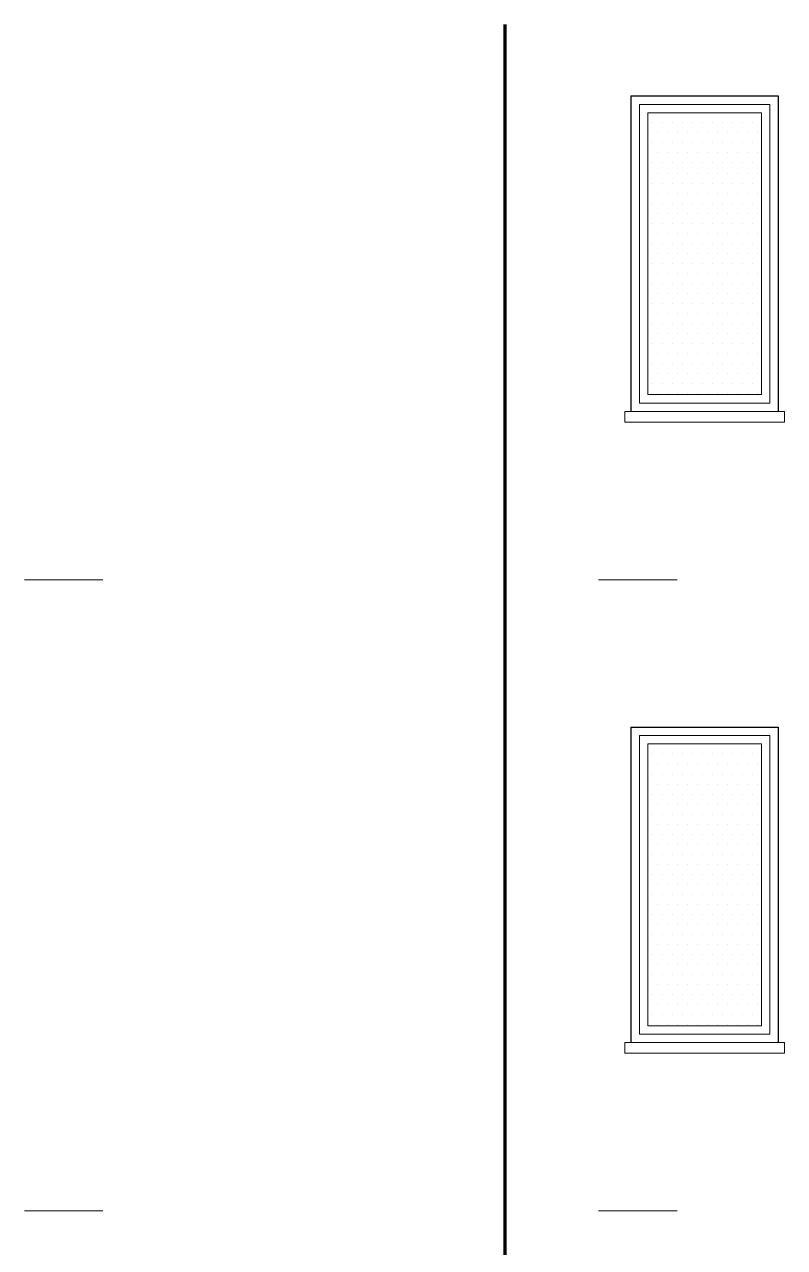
# Model space of a CAD drawing. Header units: millimetres. Extents: x 2016.56 to 2021.8, y 13721.83 to 13722.48.
# Drawn here: x 2020.5119 to 2020.5842, y 13722.2815 to 13722.3977 of the extents above; entities that cross this region are included whole.
import ezdxf

# ---------------------------------------------------------------- set-up
doc = ezdxf.new("R2010")
doc.units = ezdxf.units.MM
doc.linetypes.add('ACAD_ISO07W100', pattern=[3, 0, -3])
doc.layers.get('0').update_dxf_attribs({"lineweight": 20})
for name, color, linetype, lineweight in [('0.3', 150, 'Continuous', 30), ('1.00', 232, 'Continuous', 100), ('DUVAR', 4, 'Continuous', 40), ('PENCERE', 3, 'Continuous', 13)]:
    doc.layers.add(name, color=color, linetype=linetype, lineweight=lineweight)

msp = doc.modelspace()

# ---------------------------------------------------------------- linework, layer by layer
for p, q in [((2020.5704, 13722.39014), (2020.5704, 13722.36174)), ((2020.5704, 13722.39014), (2020.5828, 13722.39014)), ((2020.5712, 13722.36254), (2020.5712, 13722.38934)), ((2020.582, 13722.38934), (2020.5712, 13722.38934)), ((2020.582, 13722.36254), (2020.582, 13722.38934)), ((2020.5828, 13722.39014), (2020.5828, 13722.36174)), ((2020.5828, 13722.36174), (2020.5704, 13722.36174)), ((2020.582, 13722.36254), (2020.5712, 13722.36254)), ((2020.569, 13722.35994), (2020.569, 13722.36094)), ((2020.5842, 13722.36094), (2020.569, 13722.36094)), ((2020.5842, 13722.35994), (2020.5842, 13722.36094)), ((2020.5842, 13722.35994), (2020.569, 13722.35994)), ((2020.5704, 13722.33014), (2020.5828, 13722.33014)), ((2020.5704, 13722.33014), (2020.5704, 13722.30174)), ((2020.5828, 13722.33014), (2020.5828, 13722.30174)), ((2020.582, 13722.32934), (2020.5712, 13722.32934)), ((2020.5712, 13722.30254), (2020.5712, 13722.32934)), ((2020.582, 13722.30254), (2020.582, 13722.32934)), ((2020.582, 13722.30254), (2020.5712, 13722.30254)), ((2020.5828, 13722.30174), (2020.5704, 13722.30174)), ((2020.5842, 13722.30094), (2020.569, 13722.30094)), ((2020.569, 13722.29994), (2020.569, 13722.30094)), ((2020.5842, 13722.29994), (2020.569, 13722.29994)), ((2020.5842, 13722.29994), (2020.5842, 13722.30094))]:
    msp.add_line(p, q)
at = {"layer": '0.3'}
for p, q in [((2020.5696, 13722.39094), (2020.5696, 13722.36094)), ((2020.5696, 13722.39094), (2020.5836, 13722.39094)), ((2020.5836, 13722.39094), (2020.5836, 13722.36094)), ((2020.5696, 13722.33094), (2020.5836, 13722.33094)), ((2020.5696, 13722.33094), (2020.5696, 13722.30094)), ((2020.5836, 13722.33094), (2020.5836, 13722.30094))]:
    msp.add_line(p, q, dxfattribs=at)
at = {"layer": '1.00'}
msp.add_line((2020.5576, 13722.39774), (2020.5576, 13721.97854), dxfattribs=at)
at = {"layer": 'DUVAR'}
for p, q in [((2020.57211, 13722.38933), (2020.57211, 13722.38933)), ((2020.57307, 13722.38933), (2020.57307, 13722.38933)), ((2020.57402, 13722.38933), (2020.57402, 13722.38933)), ((2020.57497, 13722.38933), (2020.57497, 13722.38933)), ((2020.57592, 13722.38933), (2020.57592, 13722.38933)), ((2020.57688, 13722.38933), (2020.57688, 13722.38933)), ((2020.57783, 13722.38933), (2020.57783, 13722.38933)), ((2020.57878, 13722.38933), (2020.57878, 13722.38933)), ((2020.57973, 13722.38933), (2020.57973, 13722.38933)), ((2020.58069, 13722.38933), (2020.58069, 13722.38933)), ((2020.58164, 13722.38933), (2020.58164, 13722.38933)), ((2020.57164, 13722.38838), (2020.57164, 13722.38838)), ((2020.57259, 13722.38838), (2020.57259, 13722.38838)), ((2020.57354, 13722.38838), (2020.57354, 13722.38838)), ((2020.57449, 13722.38838), (2020.57449, 13722.38838)), ((2020.57545, 13722.38838), (2020.57545, 13722.38838)), ((2020.5764, 13722.38838), (2020.5764, 13722.38838)), ((2020.57735, 13722.38838), (2020.57735, 13722.38838)), ((2020.5783, 13722.38838), (2020.5783, 13722.38838)), ((2020.57926, 13722.38838), (2020.57926, 13722.38838)), ((2020.58021, 13722.38838), (2020.58021, 13722.38838)), ((2020.58116, 13722.38838), (2020.58116, 13722.38838)), ((2020.57211, 13722.38742), (2020.57211, 13722.38742)), ((2020.57307, 13722.38742), (2020.57307, 13722.38742)), ((2020.57402, 13722.38742), (2020.57402, 13722.38742)), ((2020.57497, 13722.38742), (2020.57497, 13722.38742)), ((2020.57592, 13722.38742), (2020.57592, 13722.38742)), ((2020.57688, 13722.38742), (2020.57688, 13722.38742)), ((2020.57783, 13722.38742), (2020.57783, 13722.38742)), ((2020.57878, 13722.38742), (2020.57878, 13722.38742)), ((2020.57973, 13722.38742), (2020.57973, 13722.38742)), ((2020.58069, 13722.38742), (2020.58069, 13722.38742)), ((2020.58164, 13722.38742), (2020.58164, 13722.38742)), ((2020.57164, 13722.38647), (2020.57164, 13722.38647)), ((2020.57259, 13722.38647), (2020.57259, 13722.38647)), ((2020.57354, 13722.38647), (2020.57354, 13722.38647)), ((2020.57449, 13722.38647), (2020.57449, 13722.38647)), ((2020.57545, 13722.38647), (2020.57545, 13722.38647)), ((2020.5764, 13722.38647), (2020.5764, 13722.38647)), ((2020.57735, 13722.38647), (2020.57735, 13722.38647)), ((2020.5783, 13722.38647), (2020.5783, 13722.38647)), ((2020.57926, 13722.38647), (2020.57926, 13722.38647)), ((2020.58021, 13722.38647), (2020.58021, 13722.38647)), ((2020.58116, 13722.38647), (2020.58116, 13722.38647)), ((2020.57211, 13722.38552), (2020.57211, 13722.38552)), ((2020.57307, 13722.38552), (2020.57307, 13722.38552)), ((2020.57402, 13722.38552), (2020.57402, 13722.38552)), ((2020.57497, 13722.38552), (2020.57497, 13722.38552)), ((2020.57592, 13722.38552), (2020.57592, 13722.38552)), ((2020.57688, 13722.38552), (2020.57688, 13722.38552)), ((2020.57783, 13722.38552), (2020.57783, 13722.38552)), ((2020.57878, 13722.38552), (2020.57878, 13722.38552)), ((2020.57973, 13722.38552), (2020.57973, 13722.38552)), ((2020.58069, 13722.38552), (2020.58069, 13722.38552)), ((2020.58164, 13722.38552), (2020.58164, 13722.38552)), ((2020.57164, 13722.38457), (2020.57164, 13722.38457)), ((2020.57211, 13722.38361), (2020.57211, 13722.38361)), ((2020.57259, 13722.38457), (2020.57259, 13722.38457)), ((2020.57307, 13722.38361), (2020.57307, 13722.38361)), ((2020.57354, 13722.38457), (2020.57354, 13722.38457)), ((2020.57402, 13722.38361), (2020.57402, 13722.38361)), ((2020.57449, 13722.38457), (2020.57449, 13722.38457)), ((2020.57497, 13722.38361), (2020.57497, 13722.38361)), ((2020.57545, 13722.38457), (2020.57545, 13722.38457)), ((2020.57592, 13722.38361), (2020.57592, 13722.38361)), ((2020.5764, 13722.38457), (2020.5764, 13722.38457)), ((2020.57688, 13722.38361), (2020.57688, 13722.38361)), ((2020.57735, 13722.38457), (2020.57735, 13722.38457)), ((2020.57783, 13722.38361), (2020.57783, 13722.38361)), ((2020.5783, 13722.38457), (2020.5783, 13722.38457)), ((2020.57878, 13722.38361), (2020.57878, 13722.38361)), ((2020.57926, 13722.38457), (2020.57926, 13722.38457)), ((2020.57973, 13722.38361), (2020.57973, 13722.38361)), ((2020.58021, 13722.38457), (2020.58021, 13722.38457)), ((2020.58069, 13722.38361), (2020.58069, 13722.38361)), ((2020.58116, 13722.38457), (2020.58116, 13722.38457)), ((2020.58164, 13722.38361), (2020.58164, 13722.38361)), ((2020.57164, 13722.38266), (2020.57164, 13722.38266)), ((2020.57259, 13722.38266), (2020.57259, 13722.38266)), ((2020.57354, 13722.38266), (2020.57354, 13722.38266)), ((2020.57449, 13722.38266), (2020.57449, 13722.38266)), ((2020.57545, 13722.38266), (2020.57545, 13722.38266)), ((2020.5764, 13722.38266), (2020.5764, 13722.38266)), ((2020.57735, 13722.38266), (2020.57735, 13722.38266)), ((2020.5783, 13722.38266), (2020.5783, 13722.38266)), ((2020.57926, 13722.38266), (2020.57926, 13722.38266)), ((2020.58021, 13722.38266), (2020.58021, 13722.38266)), ((2020.58116, 13722.38266), (2020.58116, 13722.38266)), ((2020.57211, 13722.38171), (2020.57211, 13722.38171)), ((2020.57307, 13722.38171), (2020.57307, 13722.38171)), ((2020.57402, 13722.38171), (2020.57402, 13722.38171)), ((2020.57497, 13722.38171), (2020.57497, 13722.38171)), ((2020.57592, 13722.38171), (2020.57592, 13722.38171)), ((2020.57688, 13722.38171), (2020.57688, 13722.38171)), ((2020.57783, 13722.38171), (2020.57783, 13722.38171)), ((2020.57878, 13722.38171), (2020.57878, 13722.38171)), ((2020.57973, 13722.38171), (2020.57973, 13722.38171)), ((2020.58069, 13722.38171), (2020.58069, 13722.38171)), ((2020.58164, 13722.38171), (2020.58164, 13722.38171)), ((2020.57164, 13722.38076), (2020.57164, 13722.38076)), ((2020.57259, 13722.38076), (2020.57259, 13722.38076)), ((2020.57354, 13722.38076), (2020.57354, 13722.38076)), ((2020.57449, 13722.38076), (2020.57449, 13722.38076)), ((2020.57545, 13722.38076), (2020.57545, 13722.38076)), ((2020.5764, 13722.38076), (2020.5764, 13722.38076)), ((2020.57735, 13722.38076), (2020.57735, 13722.38076)), ((2020.5783, 13722.38076), (2020.5783, 13722.38076)), ((2020.57926, 13722.38076), (2020.57926, 13722.38076)), ((2020.58021, 13722.38076), (2020.58021, 13722.38076)), ((2020.58116, 13722.38076), (2020.58116, 13722.38076)), ((2020.57211, 13722.3798), (2020.57211, 13722.3798)), ((2020.57307, 13722.3798), (2020.57307, 13722.3798)), ((2020.57402, 13722.3798), (2020.57402, 13722.3798)), ((2020.57497, 13722.3798), (2020.57497, 13722.3798)), ((2020.57592, 13722.3798), (2020.57592, 13722.3798)), ((2020.57688, 13722.3798), (2020.57688, 13722.3798)), ((2020.57783, 13722.3798), (2020.57783, 13722.3798)), ((2020.57878, 13722.3798), (2020.57878, 13722.3798)), ((2020.57973, 13722.3798), (2020.57973, 13722.3798)), ((2020.58069, 13722.3798), (2020.58069, 13722.3798)), ((2020.58164, 13722.3798), (2020.58164, 13722.3798)), ((2020.57164, 13722.37885), (2020.57164, 13722.37885)), ((2020.57211, 13722.3779), (2020.57211, 13722.3779)), ((2020.57259, 13722.37885), (2020.57259, 13722.37885)), ((2020.57307, 13722.3779), (2020.57307, 13722.3779)), ((2020.57354, 13722.37885), (2020.57354, 13722.37885)), ((2020.57402, 13722.3779), (2020.57402, 13722.3779)), ((2020.57449, 13722.37885), (2020.57449, 13722.37885)), ((2020.57497, 13722.3779), (2020.57497, 13722.3779)), ((2020.57545, 13722.37885), (2020.57545, 13722.37885)), ((2020.57592, 13722.3779), (2020.57592, 13722.3779)), ((2020.5764, 13722.37885), (2020.5764, 13722.37885)), ((2020.57688, 13722.3779), (2020.57688, 13722.3779)), ((2020.57735, 13722.37885), (2020.57735, 13722.37885)), ((2020.57783, 13722.3779), (2020.57783, 13722.3779)), ((2020.5783, 13722.37885), (2020.5783, 13722.37885)), ((2020.57878, 13722.3779), (2020.57878, 13722.3779)), ((2020.57926, 13722.37885), (2020.57926, 13722.37885)), ((2020.57973, 13722.3779), (2020.57973, 13722.3779)), ((2020.58021, 13722.37885), (2020.58021, 13722.37885)), ((2020.58069, 13722.3779), (2020.58069, 13722.3779)), ((2020.58116, 13722.37885), (2020.58116, 13722.37885)), ((2020.58164, 13722.3779), (2020.58164, 13722.3779)), ((2020.57164, 13722.37695), (2020.57164, 13722.37695)), ((2020.57259, 13722.37695), (2020.57259, 13722.37695)), ((2020.57354, 13722.37695), (2020.57354, 13722.37695)), ((2020.57449, 13722.37695), (2020.57449, 13722.37695)), ((2020.57545, 13722.37695), (2020.57545, 13722.37695)), ((2020.5764, 13722.37695), (2020.5764, 13722.37695)), ((2020.57735, 13722.37695), (2020.57735, 13722.37695)), ((2020.5783, 13722.37695), (2020.5783, 13722.37695)), ((2020.57926, 13722.37695), (2020.57926, 13722.37695)), ((2020.58021, 13722.37695), (2020.58021, 13722.37695)), ((2020.58116, 13722.37695), (2020.58116, 13722.37695)), ((2020.57211, 13722.37599), (2020.57211, 13722.37599)), ((2020.57307, 13722.37599), (2020.57307, 13722.37599)), ((2020.57402, 13722.37599), (2020.57402, 13722.37599)), ((2020.57497, 13722.37599), (2020.57497, 13722.37599)), ((2020.57592, 13722.37599), (2020.57592, 13722.37599)), ((2020.57688, 13722.37599), (2020.57688, 13722.37599)), ((2020.57783, 13722.37599), (2020.57783, 13722.37599)), ((2020.57878, 13722.37599), (2020.57878, 13722.37599)), ((2020.57973, 13722.37599), (2020.57973, 13722.37599)), ((2020.58069, 13722.37599), (2020.58069, 13722.37599)), ((2020.58164, 13722.37599), (2020.58164, 13722.37599)), ((2020.57164, 13722.37504), (2020.57164, 13722.37504)), ((2020.57259, 13722.37504), (2020.57259, 13722.37504)), ((2020.57354, 13722.37504), (2020.57354, 13722.37504)), ((2020.57449, 13722.37504), (2020.57449, 13722.37504)), ((2020.57545, 13722.37504), (2020.57545, 13722.37504)), ((2020.5764, 13722.37504), (2020.5764, 13722.37504)), ((2020.57735, 13722.37504), (2020.57735, 13722.37504)), ((2020.5783, 13722.37504), (2020.5783, 13722.37504)), ((2020.57926, 13722.37504), (2020.57926, 13722.37504)), ((2020.58021, 13722.37504), (2020.58021, 13722.37504)), ((2020.58116, 13722.37504), (2020.58116, 13722.37504)), ((2020.57164, 13722.37314), (2020.57164, 13722.37314)), ((2020.57211, 13722.37409), (2020.57211, 13722.37409)), ((2020.57259, 13722.37314), (2020.57259, 13722.37314)), ((2020.57307, 13722.37409), (2020.57307, 13722.37409)), ((2020.57354, 13722.37314), (2020.57354, 13722.37314)), ((2020.57402, 13722.37409), (2020.57402, 13722.37409)), ((2020.57449, 13722.37314), (2020.57449, 13722.37314)), ((2020.57497, 13722.37409), (2020.57497, 13722.37409)), ((2020.57545, 13722.37314), (2020.57545, 13722.37314)), ((2020.57592, 13722.37409), (2020.57592, 13722.37409)), ((2020.5764, 13722.37314), (2020.5764, 13722.37314)), ((2020.57688, 13722.37409), (2020.57688, 13722.37409)), ((2020.57735, 13722.37314), (2020.57735, 13722.37314)), ((2020.57783, 13722.37409), (2020.57783, 13722.37409)), ((2020.5783, 13722.37314), (2020.5783, 13722.37314)), ((2020.57878, 13722.37409), (2020.57878, 13722.37409)), ((2020.57926, 13722.37314), (2020.57926, 13722.37314)), ((2020.57973, 13722.37409), (2020.57973, 13722.37409)), ((2020.58021, 13722.37314), (2020.58021, 13722.37314)), ((2020.58069, 13722.37409), (2020.58069, 13722.37409)), ((2020.58116, 13722.37314), (2020.58116, 13722.37314)), ((2020.58164, 13722.37409), (2020.58164, 13722.37409)), ((2020.57211, 13722.37218), (2020.57211, 13722.37218)), ((2020.57307, 13722.37218), (2020.57307, 13722.37218)), ((2020.57402, 13722.37218), (2020.57402, 13722.37218)), ((2020.57497, 13722.37218), (2020.57497, 13722.37218)), ((2020.57592, 13722.37218), (2020.57592, 13722.37218)), ((2020.57688, 13722.37218), (2020.57688, 13722.37218)), ((2020.57783, 13722.37218), (2020.57783, 13722.37218)), ((2020.57878, 13722.37218), (2020.57878, 13722.37218)), ((2020.57973, 13722.37218), (2020.57973, 13722.37218)), ((2020.58069, 13722.37218), (2020.58069, 13722.37218)), ((2020.58164, 13722.37218), (2020.58164, 13722.37218)), ((2020.57164, 13722.37123), (2020.57164, 13722.37123)), ((2020.57259, 13722.37123), (2020.57259, 13722.37123)), ((2020.57354, 13722.37123), (2020.57354, 13722.37123)), ((2020.57449, 13722.37123), (2020.57449, 13722.37123)), ((2020.57545, 13722.37123), (2020.57545, 13722.37123)), ((2020.5764, 13722.37123), (2020.5764, 13722.37123)), ((2020.57735, 13722.37123), (2020.57735, 13722.37123)), ((2020.5783, 13722.37123), (2020.5783, 13722.37123)), ((2020.57926, 13722.37123), (2020.57926, 13722.37123)), ((2020.58021, 13722.37123), (2020.58021, 13722.37123)), ((2020.58116, 13722.37123), (2020.58116, 13722.37123)), ((2020.57211, 13722.37028), (2020.57211, 13722.37028)), ((2020.57307, 13722.37028), (2020.57307, 13722.37028)), ((2020.57402, 13722.37028), (2020.57402, 13722.37028)), ((2020.57497, 13722.37028), (2020.57497, 13722.37028)), ((2020.57592, 13722.37028), (2020.57592, 13722.37028)), ((2020.57688, 13722.37028), (2020.57688, 13722.37028)), ((2020.57783, 13722.37028), (2020.57783, 13722.37028)), ((2020.57878, 13722.37028), (2020.57878, 13722.37028)), ((2020.57973, 13722.37028), (2020.57973, 13722.37028)), ((2020.58069, 13722.37028), (2020.58069, 13722.37028)), ((2020.58164, 13722.37028), (2020.58164, 13722.37028)), ((2020.57164, 13722.36933), (2020.57164, 13722.36933)), ((2020.57259, 13722.36933), (2020.57259, 13722.36933)), ((2020.57354, 13722.36933), (2020.57354, 13722.36933)), ((2020.57449, 13722.36933), (2020.57449, 13722.36933)), ((2020.57545, 13722.36933), (2020.57545, 13722.36933)), ((2020.5764, 13722.36933), (2020.5764, 13722.36933)), ((2020.57735, 13722.36933), (2020.57735, 13722.36933)), ((2020.5783, 13722.36933), (2020.5783, 13722.36933)), ((2020.57926, 13722.36933), (2020.57926, 13722.36933)), ((2020.58021, 13722.36933), (2020.58021, 13722.36933)), ((2020.58116, 13722.36933), (2020.58116, 13722.36933)), ((2020.57164, 13722.36742), (2020.57164, 13722.36742)), ((2020.57211, 13722.36837), (2020.57211, 13722.36837)), ((2020.57259, 13722.36742), (2020.57259, 13722.36742)), ((2020.57307, 13722.36837), (2020.57307, 13722.36837)), ((2020.57354, 13722.36742), (2020.57354, 13722.36742)), ((2020.57402, 13722.36837), (2020.57402, 13722.36837)), ((2020.57449, 13722.36742), (2020.57449, 13722.36742)), ((2020.57497, 13722.36837), (2020.57497, 13722.36837)), ((2020.57545, 13722.36742), (2020.57545, 13722.36742)), ((2020.57592, 13722.36837), (2020.57592, 13722.36837)), ((2020.5764, 13722.36742), (2020.5764, 13722.36742)), ((2020.57688, 13722.36837), (2020.57688, 13722.36837)), ((2020.57735, 13722.36742), (2020.57735, 13722.36742)), ((2020.57783, 13722.36837), (2020.57783, 13722.36837)), ((2020.5783, 13722.36742), (2020.5783, 13722.36742)), ((2020.57878, 13722.36837), (2020.57878, 13722.36837)), ((2020.57926, 13722.36742), (2020.57926, 13722.36742)), ((2020.57973, 13722.36837), (2020.57973, 13722.36837)), ((2020.58021, 13722.36742), (2020.58021, 13722.36742)), ((2020.58069, 13722.36837), (2020.58069, 13722.36837)), ((2020.58116, 13722.36742), (2020.58116, 13722.36742)), ((2020.58164, 13722.36837), (2020.58164, 13722.36837)), ((2020.57211, 13722.36647), (2020.57211, 13722.36647)), ((2020.57307, 13722.36647), (2020.57307, 13722.36647)), ((2020.57402, 13722.36647), (2020.57402, 13722.36647)), ((2020.57497, 13722.36647), (2020.57497, 13722.36647)), ((2020.57592, 13722.36647), (2020.57592, 13722.36647)), ((2020.57688, 13722.36647), (2020.57688, 13722.36647)), ((2020.57783, 13722.36647), (2020.57783, 13722.36647)), ((2020.57878, 13722.36647), (2020.57878, 13722.36647)), ((2020.57973, 13722.36647), (2020.57973, 13722.36647)), ((2020.58069, 13722.36647), (2020.58069, 13722.36647)), ((2020.58164, 13722.36647), (2020.58164, 13722.36647)), ((2020.57164, 13722.36552), (2020.57164, 13722.36552)), ((2020.57259, 13722.36552), (2020.57259, 13722.36552)), ((2020.57354, 13722.36552), (2020.57354, 13722.36552)), ((2020.57449, 13722.36552), (2020.57449, 13722.36552)), ((2020.57545, 13722.36552), (2020.57545, 13722.36552)), ((2020.5764, 13722.36552), (2020.5764, 13722.36552)), ((2020.57735, 13722.36552), (2020.57735, 13722.36552)), ((2020.5783, 13722.36552), (2020.5783, 13722.36552)), ((2020.57926, 13722.36552), (2020.57926, 13722.36552)), ((2020.58021, 13722.36552), (2020.58021, 13722.36552)), ((2020.58116, 13722.36552), (2020.58116, 13722.36552)), ((2020.57211, 13722.36456), (2020.57211, 13722.36456)), ((2020.57307, 13722.36456), (2020.57307, 13722.36456)), ((2020.57402, 13722.36456), (2020.57402, 13722.36456)), ((2020.57497, 13722.36456), (2020.57497, 13722.36456)), ((2020.57592, 13722.36456), (2020.57592, 13722.36456)), ((2020.57688, 13722.36456), (2020.57688, 13722.36456)), ((2020.57783, 13722.36456), (2020.57783, 13722.36456)), ((2020.57878, 13722.36456), (2020.57878, 13722.36456)), ((2020.57973, 13722.36456), (2020.57973, 13722.36456)), ((2020.58069, 13722.36456), (2020.58069, 13722.36456)), ((2020.58164, 13722.36456), (2020.58164, 13722.36456)), ((2020.57164, 13722.36361), (2020.57164, 13722.36361)), ((2020.57211, 13722.36266), (2020.57211, 13722.36266)), ((2020.57259, 13722.36361), (2020.57259, 13722.36361)), ((2020.57307, 13722.36266), (2020.57307, 13722.36266)), ((2020.57354, 13722.36361), (2020.57354, 13722.36361)), ((2020.57402, 13722.36266), (2020.57402, 13722.36266)), ((2020.57449, 13722.36361), (2020.57449, 13722.36361)), ((2020.57497, 13722.36266), (2020.57497, 13722.36266)), ((2020.57545, 13722.36361), (2020.57545, 13722.36361)), ((2020.57592, 13722.36266), (2020.57592, 13722.36266)), ((2020.5764, 13722.36361), (2020.5764, 13722.36361)), ((2020.57688, 13722.36266), (2020.57688, 13722.36266)), ((2020.57735, 13722.36361), (2020.57735, 13722.36361)), ((2020.57783, 13722.36266), (2020.57783, 13722.36266)), ((2020.5783, 13722.36361), (2020.5783, 13722.36361)), ((2020.57878, 13722.36266), (2020.57878, 13722.36266)), ((2020.57926, 13722.36361), (2020.57926, 13722.36361)), ((2020.57973, 13722.36266), (2020.57973, 13722.36266)), ((2020.58021, 13722.36361), (2020.58021, 13722.36361)), ((2020.58069, 13722.36266), (2020.58069, 13722.36266)), ((2020.58116, 13722.36361), (2020.58116, 13722.36361)), ((2020.58164, 13722.36266), (2020.58164, 13722.36266)), ((2020.57211, 13722.32933), (2020.57211, 13722.32933)), ((2020.57307, 13722.32933), (2020.57307, 13722.32933)), ((2020.57402, 13722.32933), (2020.57402, 13722.32933)), ((2020.57497, 13722.32933), (2020.57497, 13722.32933)), ((2020.57592, 13722.32933), (2020.57592, 13722.32933)), ((2020.57688, 13722.32933), (2020.57688, 13722.32933)), ((2020.57783, 13722.32933), (2020.57783, 13722.32933)), ((2020.57878, 13722.32933), (2020.57878, 13722.32933)), ((2020.57973, 13722.32933), (2020.57973, 13722.32933)), ((2020.58069, 13722.32933), (2020.58069, 13722.32933)), ((2020.58164, 13722.32933), (2020.58164, 13722.32933)), ((2020.57164, 13722.32838), (2020.57164, 13722.32838)), ((2020.57259, 13722.32838), (2020.57259, 13722.32838)), ((2020.57354, 13722.32838), (2020.57354, 13722.32838)), ((2020.57449, 13722.32838), (2020.57449, 13722.32838)), ((2020.57545, 13722.32838), (2020.57545, 13722.32838)), ((2020.5764, 13722.32838), (2020.5764, 13722.32838)), ((2020.57735, 13722.32838), (2020.57735, 13722.32838)), ((2020.5783, 13722.32838), (2020.5783, 13722.32838)), ((2020.57926, 13722.32838), (2020.57926, 13722.32838)), ((2020.58021, 13722.32838), (2020.58021, 13722.32838)), ((2020.58116, 13722.32838), (2020.58116, 13722.32838)), ((2020.57211, 13722.32742), (2020.57211, 13722.32742)), ((2020.57307, 13722.32742), (2020.57307, 13722.32742)), ((2020.57402, 13722.32742), (2020.57402, 13722.32742)), ((2020.57497, 13722.32742), (2020.57497, 13722.32742)), ((2020.57592, 13722.32742), (2020.57592, 13722.32742)), ((2020.57688, 13722.32742), (2020.57688, 13722.32742)), ((2020.57783, 13722.32742), (2020.57783, 13722.32742)), ((2020.57878, 13722.32742), (2020.57878, 13722.32742)), ((2020.57973, 13722.32742), (2020.57973, 13722.32742)), ((2020.58069, 13722.32742), (2020.58069, 13722.32742)), ((2020.58164, 13722.32742), (2020.58164, 13722.32742)), ((2020.57164, 13722.32647), (2020.57164, 13722.32647)), ((2020.57211, 13722.32552), (2020.57211, 13722.32552)), ((2020.57259, 13722.32647), (2020.57259, 13722.32647)), ((2020.57307, 13722.32552), (2020.57307, 13722.32552)), ((2020.57354, 13722.32647), (2020.57354, 13722.32647)), ((2020.57402, 13722.32552), (2020.57402, 13722.32552)), ((2020.57449, 13722.32647), (2020.57449, 13722.32647)), ((2020.57497, 13722.32552), (2020.57497, 13722.32552)), ((2020.57545, 13722.32647), (2020.57545, 13722.32647)), ((2020.57592, 13722.32552), (2020.57592, 13722.32552)), ((2020.5764, 13722.32647), (2020.5764, 13722.32647)), ((2020.57688, 13722.32552), (2020.57688, 13722.32552)), ((2020.57735, 13722.32647), (2020.57735, 13722.32647)), ((2020.57783, 13722.32552), (2020.57783, 13722.32552)), ((2020.5783, 13722.32647), (2020.5783, 13722.32647)), ((2020.57878, 13722.32552), (2020.57878, 13722.32552)), ((2020.57926, 13722.32647), (2020.57926, 13722.32647)), ((2020.57973, 13722.32552), (2020.57973, 13722.32552)), ((2020.58021, 13722.32647), (2020.58021, 13722.32647)), ((2020.58069, 13722.32552), (2020.58069, 13722.32552)), ((2020.58116, 13722.32647), (2020.58116, 13722.32647)), ((2020.58164, 13722.32552), (2020.58164, 13722.32552)), ((2020.57164, 13722.32457), (2020.57164, 13722.32457)), ((2020.57259, 13722.32457), (2020.57259, 13722.32457)), ((2020.57354, 13722.32457), (2020.57354, 13722.32457)), ((2020.57449, 13722.32457), (2020.57449, 13722.32457)), ((2020.57545, 13722.32457), (2020.57545, 13722.32457)), ((2020.5764, 13722.32457), (2020.5764, 13722.32457)), ((2020.57735, 13722.32457), (2020.57735, 13722.32457)), ((2020.5783, 13722.32457), (2020.5783, 13722.32457)), ((2020.57926, 13722.32457), (2020.57926, 13722.32457)), ((2020.58021, 13722.32457), (2020.58021, 13722.32457)), ((2020.58116, 13722.32457), (2020.58116, 13722.32457)), ((2020.57211, 13722.32361), (2020.57211, 13722.32361)), ((2020.57307, 13722.32361), (2020.57307, 13722.32361)), ((2020.57402, 13722.32361), (2020.57402, 13722.32361)), ((2020.57497, 13722.32361), (2020.57497, 13722.32361)), ((2020.57592, 13722.32361), (2020.57592, 13722.32361)), ((2020.57688, 13722.32361), (2020.57688, 13722.32361)), ((2020.57783, 13722.32361), (2020.57783, 13722.32361)), ((2020.57878, 13722.32361), (2020.57878, 13722.32361)), ((2020.57973, 13722.32361), (2020.57973, 13722.32361)), ((2020.58069, 13722.32361), (2020.58069, 13722.32361)), ((2020.58164, 13722.32361), (2020.58164, 13722.32361)), ((2020.57164, 13722.32266), (2020.57164, 13722.32266)), ((2020.57259, 13722.32266), (2020.57259, 13722.32266)), ((2020.57354, 13722.32266), (2020.57354, 13722.32266)), ((2020.57449, 13722.32266), (2020.57449, 13722.32266)), ((2020.57545, 13722.32266), (2020.57545, 13722.32266)), ((2020.5764, 13722.32266), (2020.5764, 13722.32266)), ((2020.57735, 13722.32266), (2020.57735, 13722.32266)), ((2020.5783, 13722.32266), (2020.5783, 13722.32266)), ((2020.57926, 13722.32266), (2020.57926, 13722.32266)), ((2020.58021, 13722.32266), (2020.58021, 13722.32266)), ((2020.58116, 13722.32266), (2020.58116, 13722.32266)), ((2020.57164, 13722.32076), (2020.57164, 13722.32076)), ((2020.57211, 13722.32171), (2020.57211, 13722.32171)), ((2020.57259, 13722.32076), (2020.57259, 13722.32076)), ((2020.57307, 13722.32171), (2020.57307, 13722.32171)), ((2020.57354, 13722.32076), (2020.57354, 13722.32076)), ((2020.57402, 13722.32171), (2020.57402, 13722.32171)), ((2020.57449, 13722.32076), (2020.57449, 13722.32076)), ((2020.57497, 13722.32171), (2020.57497, 13722.32171)), ((2020.57545, 13722.32076), (2020.57545, 13722.32076)), ((2020.57592, 13722.32171), (2020.57592, 13722.32171)), ((2020.5764, 13722.32076), (2020.5764, 13722.32076)), ((2020.57688, 13722.32171), (2020.57688, 13722.32171)), ((2020.57735, 13722.32076), (2020.57735, 13722.32076)), ((2020.57783, 13722.32171), (2020.57783, 13722.32171)), ((2020.5783, 13722.32076), (2020.5783, 13722.32076)), ((2020.57878, 13722.32171), (2020.57878, 13722.32171)), ((2020.57926, 13722.32076), (2020.57926, 13722.32076)), ((2020.57973, 13722.32171), (2020.57973, 13722.32171)), ((2020.58021, 13722.32076), (2020.58021, 13722.32076)), ((2020.58069, 13722.32171), (2020.58069, 13722.32171)), ((2020.58116, 13722.32076), (2020.58116, 13722.32076)), ((2020.58164, 13722.32171), (2020.58164, 13722.32171)), ((2020.57211, 13722.3198), (2020.57211, 13722.3198)), ((2020.57307, 13722.3198), (2020.57307, 13722.3198)), ((2020.57402, 13722.3198), (2020.57402, 13722.3198)), ((2020.57497, 13722.3198), (2020.57497, 13722.3198)), ((2020.57592, 13722.3198), (2020.57592, 13722.3198)), ((2020.57688, 13722.3198), (2020.57688, 13722.3198)), ((2020.57783, 13722.3198), (2020.57783, 13722.3198)), ((2020.57878, 13722.3198), (2020.57878, 13722.3198)), ((2020.57973, 13722.3198), (2020.57973, 13722.3198)), ((2020.58069, 13722.3198), (2020.58069, 13722.3198)), ((2020.58164, 13722.3198), (2020.58164, 13722.3198)), ((2020.57164, 13722.31885), (2020.57164, 13722.31885)), ((2020.57259, 13722.31885), (2020.57259, 13722.31885)), ((2020.57354, 13722.31885), (2020.57354, 13722.31885)), ((2020.57449, 13722.31885), (2020.57449, 13722.31885)), ((2020.57545, 13722.31885), (2020.57545, 13722.31885)), ((2020.5764, 13722.31885), (2020.5764, 13722.31885)), ((2020.57735, 13722.31885), (2020.57735, 13722.31885)), ((2020.5783, 13722.31885), (2020.5783, 13722.31885)), ((2020.57926, 13722.31885), (2020.57926, 13722.31885)), ((2020.58021, 13722.31885), (2020.58021, 13722.31885)), ((2020.58116, 13722.31885), (2020.58116, 13722.31885)), ((2020.57211, 13722.3179), (2020.57211, 13722.3179)), ((2020.57307, 13722.3179), (2020.57307, 13722.3179)), ((2020.57402, 13722.3179), (2020.57402, 13722.3179)), ((2020.57497, 13722.3179), (2020.57497, 13722.3179)), ((2020.57592, 13722.3179), (2020.57592, 13722.3179)), ((2020.57688, 13722.3179), (2020.57688, 13722.3179)), ((2020.57783, 13722.3179), (2020.57783, 13722.3179)), ((2020.57878, 13722.3179), (2020.57878, 13722.3179)), ((2020.57973, 13722.3179), (2020.57973, 13722.3179)), ((2020.58069, 13722.3179), (2020.58069, 13722.3179)), ((2020.58164, 13722.3179), (2020.58164, 13722.3179)), ((2020.57164, 13722.31695), (2020.57164, 13722.31695)), ((2020.57259, 13722.31695), (2020.57259, 13722.31695)), ((2020.57354, 13722.31695), (2020.57354, 13722.31695)), ((2020.57449, 13722.31695), (2020.57449, 13722.31695)), ((2020.57545, 13722.31695), (2020.57545, 13722.31695)), ((2020.5764, 13722.31695), (2020.5764, 13722.31695)), ((2020.57735, 13722.31695), (2020.57735, 13722.31695)), ((2020.5783, 13722.31695), (2020.5783, 13722.31695)), ((2020.57926, 13722.31695), (2020.57926, 13722.31695)), ((2020.58021, 13722.31695), (2020.58021, 13722.31695)), ((2020.58116, 13722.31695), (2020.58116, 13722.31695)), ((2020.57164, 13722.31504), (2020.57164, 13722.31504)), ((2020.57211, 13722.31599), (2020.57211, 13722.31599)), ((2020.57259, 13722.31504), (2020.57259, 13722.31504)), ((2020.57307, 13722.31599), (2020.57307, 13722.31599)), ((2020.57354, 13722.31504), (2020.57354, 13722.31504)), ((2020.57402, 13722.31599), (2020.57402, 13722.31599)), ((2020.57449, 13722.31504), (2020.57449, 13722.31504)), ((2020.57497, 13722.31599), (2020.57497, 13722.31599)), ((2020.57545, 13722.31504), (2020.57545, 13722.31504)), ((2020.57592, 13722.31599), (2020.57592, 13722.31599)), ((2020.5764, 13722.31504), (2020.5764, 13722.31504)), ((2020.57688, 13722.31599), (2020.57688, 13722.31599)), ((2020.57735, 13722.31504), (2020.57735, 13722.31504)), ((2020.57783, 13722.31599), (2020.57783, 13722.31599)), ((2020.5783, 13722.31504), (2020.5783, 13722.31504)), ((2020.57878, 13722.31599), (2020.57878, 13722.31599)), ((2020.57926, 13722.31504), (2020.57926, 13722.31504)), ((2020.57973, 13722.31599), (2020.57973, 13722.31599)), ((2020.58021, 13722.31504), (2020.58021, 13722.31504)), ((2020.58069, 13722.31599), (2020.58069, 13722.31599)), ((2020.58116, 13722.31504), (2020.58116, 13722.31504)), ((2020.58164, 13722.31599), (2020.58164, 13722.31599)), ((2020.57211, 13722.31409), (2020.57211, 13722.31409)), ((2020.57307, 13722.31409), (2020.57307, 13722.31409)), ((2020.57402, 13722.31409), (2020.57402, 13722.31409)), ((2020.57497, 13722.31409), (2020.57497, 13722.31409)), ((2020.57592, 13722.31409), (2020.57592, 13722.31409)), ((2020.57688, 13722.31409), (2020.57688, 13722.31409)), ((2020.57783, 13722.31409), (2020.57783, 13722.31409)), ((2020.57878, 13722.31409), (2020.57878, 13722.31409)), ((2020.57973, 13722.31409), (2020.57973, 13722.31409)), ((2020.58069, 13722.31409), (2020.58069, 13722.31409)), ((2020.58164, 13722.31409), (2020.58164, 13722.31409)), ((2020.57164, 13722.31314), (2020.57164, 13722.31314)), ((2020.57259, 13722.31314), (2020.57259, 13722.31314)), ((2020.57354, 13722.31314), (2020.57354, 13722.31314)), ((2020.57449, 13722.31314), (2020.57449, 13722.31314)), ((2020.57545, 13722.31314), (2020.57545, 13722.31314)), ((2020.5764, 13722.31314), (2020.5764, 13722.31314)), ((2020.57735, 13722.31314), (2020.57735, 13722.31314)), ((2020.5783, 13722.31314), (2020.5783, 13722.31314)), ((2020.57926, 13722.31314), (2020.57926, 13722.31314)), ((2020.58021, 13722.31314), (2020.58021, 13722.31314)), ((2020.58116, 13722.31314), (2020.58116, 13722.31314)), ((2020.57211, 13722.31218), (2020.57211, 13722.31218)), ((2020.57307, 13722.31218), (2020.57307, 13722.31218)), ((2020.57402, 13722.31218), (2020.57402, 13722.31218)), ((2020.57497, 13722.31218), (2020.57497, 13722.31218)), ((2020.57592, 13722.31218), (2020.57592, 13722.31218)), ((2020.57688, 13722.31218), (2020.57688, 13722.31218)), ((2020.57783, 13722.31218), (2020.57783, 13722.31218)), ((2020.57878, 13722.31218), (2020.57878, 13722.31218)), ((2020.57973, 13722.31218), (2020.57973, 13722.31218)), ((2020.58069, 13722.31218), (2020.58069, 13722.31218)), ((2020.58164, 13722.31218), (2020.58164, 13722.31218)), ((2020.57164, 13722.31123), (2020.57164, 13722.31123)), ((2020.57211, 13722.31028), (2020.57211, 13722.31028)), ((2020.57259, 13722.31123), (2020.57259, 13722.31123)), ((2020.57307, 13722.31028), (2020.57307, 13722.31028)), ((2020.57354, 13722.31123), (2020.57354, 13722.31123)), ((2020.57402, 13722.31028), (2020.57402, 13722.31028)), ((2020.57449, 13722.31123), (2020.57449, 13722.31123)), ((2020.57497, 13722.31028), (2020.57497, 13722.31028)), ((2020.57545, 13722.31123), (2020.57545, 13722.31123)), ((2020.57592, 13722.31028), (2020.57592, 13722.31028)), ((2020.5764, 13722.31123), (2020.5764, 13722.31123)), ((2020.57688, 13722.31028), (2020.57688, 13722.31028)), ((2020.57735, 13722.31123), (2020.57735, 13722.31123)), ((2020.57783, 13722.31028), (2020.57783, 13722.31028)), ((2020.5783, 13722.31123), (2020.5783, 13722.31123)), ((2020.57878, 13722.31028), (2020.57878, 13722.31028)), ((2020.57926, 13722.31123), (2020.57926, 13722.31123)), ((2020.57973, 13722.31028), (2020.57973, 13722.31028)), ((2020.58021, 13722.31123), (2020.58021, 13722.31123)), ((2020.58069, 13722.31028), (2020.58069, 13722.31028)), ((2020.58116, 13722.31123), (2020.58116, 13722.31123)), ((2020.58164, 13722.31028), (2020.58164, 13722.31028)), ((2020.57164, 13722.30933), (2020.57164, 13722.30933)), ((2020.57259, 13722.30933), (2020.57259, 13722.30933)), ((2020.57354, 13722.30933), (2020.57354, 13722.30933)), ((2020.57449, 13722.30933), (2020.57449, 13722.30933)), ((2020.57545, 13722.30933), (2020.57545, 13722.30933)), ((2020.5764, 13722.30933), (2020.5764, 13722.30933)), ((2020.57735, 13722.30933), (2020.57735, 13722.30933)), ((2020.5783, 13722.30933), (2020.5783, 13722.30933)), ((2020.57926, 13722.30933), (2020.57926, 13722.30933)), ((2020.58021, 13722.30933), (2020.58021, 13722.30933)), ((2020.58116, 13722.30933), (2020.58116, 13722.30933)), ((2020.57211, 13722.30837), (2020.57211, 13722.30837)), ((2020.57307, 13722.30837), (2020.57307, 13722.30837)), ((2020.57402, 13722.30837), (2020.57402, 13722.30837)), ((2020.57497, 13722.30837), (2020.57497, 13722.30837)), ((2020.57592, 13722.30837), (2020.57592, 13722.30837)), ((2020.57688, 13722.30837), (2020.57688, 13722.30837)), ((2020.57783, 13722.30837), (2020.57783, 13722.30837)), ((2020.57878, 13722.30837), (2020.57878, 13722.30837)), ((2020.57973, 13722.30837), (2020.57973, 13722.30837)), ((2020.58069, 13722.30837), (2020.58069, 13722.30837)), ((2020.58164, 13722.30837), (2020.58164, 13722.30837)), ((2020.57164, 13722.30742), (2020.57164, 13722.30742)), ((2020.57259, 13722.30742), (2020.57259, 13722.30742)), ((2020.57354, 13722.30742), (2020.57354, 13722.30742)), ((2020.57449, 13722.30742), (2020.57449, 13722.30742)), ((2020.57545, 13722.30742), (2020.57545, 13722.30742)), ((2020.5764, 13722.30742), (2020.5764, 13722.30742)), ((2020.57735, 13722.30742), (2020.57735, 13722.30742)), ((2020.5783, 13722.30742), (2020.5783, 13722.30742)), ((2020.57926, 13722.30742), (2020.57926, 13722.30742)), ((2020.58021, 13722.30742), (2020.58021, 13722.30742)), ((2020.58116, 13722.30742), (2020.58116, 13722.30742)), ((2020.57211, 13722.30647), (2020.57211, 13722.30647)), ((2020.57307, 13722.30647), (2020.57307, 13722.30647)), ((2020.57402, 13722.30647), (2020.57402, 13722.30647)), ((2020.57497, 13722.30647), (2020.57497, 13722.30647)), ((2020.57592, 13722.30647), (2020.57592, 13722.30647)), ((2020.57688, 13722.30647), (2020.57688, 13722.30647)), ((2020.57783, 13722.30647), (2020.57783, 13722.30647)), ((2020.57878, 13722.30647), (2020.57878, 13722.30647)), ((2020.57973, 13722.30647), (2020.57973, 13722.30647)), ((2020.58069, 13722.30647), (2020.58069, 13722.30647)), ((2020.58164, 13722.30647), (2020.58164, 13722.30647)), ((2020.57164, 13722.30552), (2020.57164, 13722.30552)), ((2020.57211, 13722.30456), (2020.57211, 13722.30456)), ((2020.57259, 13722.30552), (2020.57259, 13722.30552)), ((2020.57307, 13722.30456), (2020.57307, 13722.30456)), ((2020.57354, 13722.30552), (2020.57354, 13722.30552)), ((2020.57402, 13722.30456), (2020.57402, 13722.30456)), ((2020.57449, 13722.30552), (2020.57449, 13722.30552)), ((2020.57497, 13722.30456), (2020.57497, 13722.30456)), ((2020.57545, 13722.30552), (2020.57545, 13722.30552)), ((2020.57592, 13722.30456), (2020.57592, 13722.30456)), ((2020.5764, 13722.30552), (2020.5764, 13722.30552)), ((2020.57688, 13722.30456), (2020.57688, 13722.30456)), ((2020.57735, 13722.30552), (2020.57735, 13722.30552)), ((2020.57783, 13722.30456), (2020.57783, 13722.30456)), ((2020.5783, 13722.30552), (2020.5783, 13722.30552)), ((2020.57878, 13722.30456), (2020.57878, 13722.30456)), ((2020.57926, 13722.30552), (2020.57926, 13722.30552)), ((2020.57973, 13722.30456), (2020.57973, 13722.30456)), ((2020.58021, 13722.30552), (2020.58021, 13722.30552)), ((2020.58069, 13722.30456), (2020.58069, 13722.30456)), ((2020.58116, 13722.30552), (2020.58116, 13722.30552)), ((2020.58164, 13722.30456), (2020.58164, 13722.30456)), ((2020.57164, 13722.30361), (2020.57164, 13722.30361)), ((2020.57259, 13722.30361), (2020.57259, 13722.30361)), ((2020.57354, 13722.30361), (2020.57354, 13722.30361)), ((2020.57449, 13722.30361), (2020.57449, 13722.30361)), ((2020.57545, 13722.30361), (2020.57545, 13722.30361)), ((2020.5764, 13722.30361), (2020.5764, 13722.30361)), ((2020.57735, 13722.30361), (2020.57735, 13722.30361)), ((2020.5783, 13722.30361), (2020.5783, 13722.30361)), ((2020.57926, 13722.30361), (2020.57926, 13722.30361)), ((2020.58021, 13722.30361), (2020.58021, 13722.30361)), ((2020.58116, 13722.30361), (2020.58116, 13722.30361)), ((2020.57211, 13722.30266), (2020.57211, 13722.30266)), ((2020.57307, 13722.30266), (2020.57307, 13722.30266)), ((2020.57402, 13722.30266), (2020.57402, 13722.30266)), ((2020.57497, 13722.30266), (2020.57497, 13722.30266)), ((2020.57592, 13722.30266), (2020.57592, 13722.30266)), ((2020.57688, 13722.30266), (2020.57688, 13722.30266)), ((2020.57783, 13722.30266), (2020.57783, 13722.30266)), ((2020.57878, 13722.30266), (2020.57878, 13722.30266)), ((2020.57973, 13722.30266), (2020.57973, 13722.30266)), ((2020.58069, 13722.30266), (2020.58069, 13722.30266)), ((2020.58164, 13722.30266), (2020.58164, 13722.30266))]:
    msp.add_line(p, q, dxfattribs=at)
at = {"layer": 'PENCERE', "linetype": 'ACAD_ISO07W100'}
for p, q in [((2020.51939, 13722.34494), (2020.51193, 13722.34494)), ((2020.57398, 13722.34494), (2020.56652, 13722.34494)), ((2020.51939, 13722.28494), (2020.51193, 13722.28494)), ((2020.57398, 13722.28494), (2020.56652, 13722.28494))]:
    msp.add_line(p, q, dxfattribs=at)

doc.saveas('drawing.dxf')
